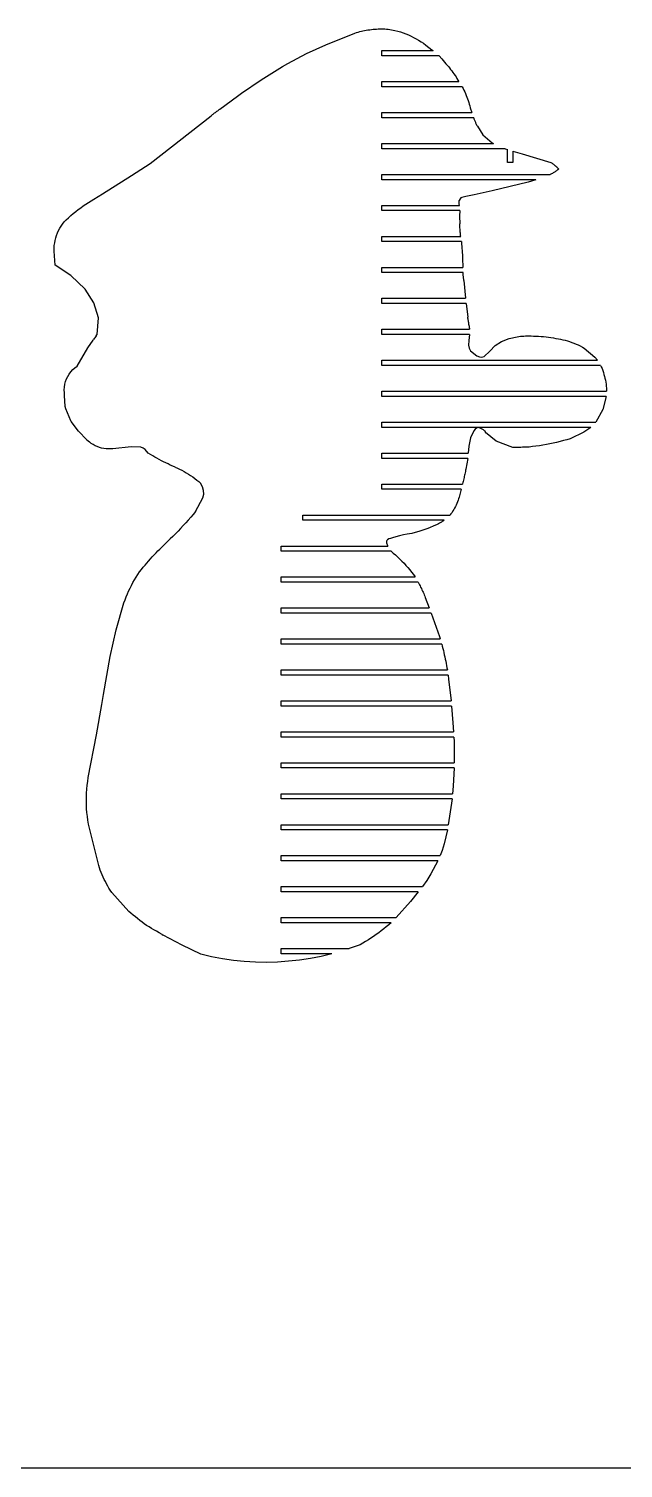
# Model space of a CAD drawing. Extents: x -170 to 170, y -270 to 270.
# Drawn here: x -97.6 to -54.4, y -270.1 to -165.5 of the extents above; entities that cross this region are included whole.
import ezdxf

# ---------------------------------------------------------------- set-up
doc = ezdxf.new("R2010")
doc.units = 0
doc.header["$MEASUREMENT"] = 0
doc.layers.get('0').update_dxf_attribs({"linetype": 'CONTINUOUS'})

msp = doc.modelspace()

# ---------------------------------------------------------------- linework, layer by layer
for p, q in [((-76.02, -166.66), (-73.92, -165.82)), ((-73.92, -165.82), (-73.81, -165.78)), ((-73.81, -165.78), (-73.69, -165.74)), ((-73.69, -165.74), (-73.57, -165.71)), ((-73.57, -165.71), (-73.45, -165.68)), ((-73.45, -165.68), (-73.33, -165.65)), ((-73.33, -165.65), (-73.21, -165.63)), ((-73.21, -165.63), (-73.09, -165.6)), ((-73.09, -165.6), (-72.97, -165.58)), ((-72.97, -165.58), (-72.84, -165.57)), ((-72.84, -165.57), (-72.72, -165.55)), ((-72.72, -165.55), (-72.6, -165.54)), ((-72.6, -165.54), (-72.48, -165.54)), ((-72.48, -165.54), (-72.35, -165.52)), ((-72.35, -165.52), (-72.23, -165.51)), ((-72.23, -165.51), (-72.11, -165.51)), ((-72.11, -165.51), (-71.98, -165.5)), ((-71.98, -165.5), (-71.86, -165.51)), ((-71.86, -165.51), (-71.74, -165.51)), ((-71.74, -165.51), (-71.61, -165.52)), ((-71.61, -165.52), (-71.49, -165.53)), ((-71.49, -165.53), (-71.37, -165.55)), ((-71.37, -165.55), (-71.25, -165.57)), ((-71.25, -165.57), (-71.13, -165.6)), ((-71.13, -165.6), (-71.01, -165.63)), ((-71.01, -165.63), (-70.8, -165.68)), ((-70.8, -165.68), (-70.6, -165.73)), ((-70.6, -165.73), (-70.41, -165.8)), ((-70.41, -165.8), (-70.21, -165.87)), ((-70.21, -165.87), (-70.02, -165.95)), ((-70.02, -165.95), (-69.83, -166.04)), ((-69.83, -166.04), (-69.65, -166.13)), ((-69.65, -166.13), (-69.46, -166.23)), ((-69.46, -166.23), (-69.29, -166.33)), ((-78.78, -168.03), (-77.43, -167.3)), ((-77.43, -167.3), (-76.02, -166.66)), ((-71.96, -167.47), (-71.96, -167.09)), ((-71.96, -167.09), (-68.24, -167.09)), ((-69.29, -166.33), (-69.11, -166.45)), ((-69.11, -166.45), (-68.94, -166.56)), ((-68.94, -166.56), (-68.77, -166.69)), ((-68.77, -166.69), (-68.32, -167.03)), ((-68.32, -167.03), (-68.24, -167.09)), ((-80.73, -169.21), (-79.17, -168.25)), ((-79.17, -168.25), (-78.78, -168.03)), ((-67.8, -167.47), (-71.96, -167.47)), ((-67.8, -167.47), (-67.61, -167.68)), ((-67.61, -167.68), (-67.3, -168.05)), ((-67.3, -168.05), (-67.21, -168.15)), ((-67.21, -168.15), (-67.12, -168.25)), ((-67.12, -168.25), (-67.04, -168.35)), ((-67.04, -168.35), (-66.96, -168.46)), ((-82.15, -170.17), (-80.73, -169.21)), ((-71.96, -169.72), (-71.96, -169.34)), ((-71.96, -169.34), (-66.36, -169.34)), ((-66.96, -168.46), (-66.88, -168.56)), ((-66.88, -168.56), (-66.8, -168.67)), ((-66.8, -168.67), (-66.72, -168.78)), ((-66.72, -168.78), (-66.64, -168.89)), ((-66.64, -168.89), (-66.57, -169)), ((-66.57, -169), (-66.5, -169.11)), ((-66.5, -169.11), (-66.43, -169.23)), ((-66.43, -169.23), (-66.36, -169.34)), ((-83.73, -171.34), (-82.46, -170.4)), ((-82.46, -170.4), (-82.15, -170.17)), ((-66.12, -169.72), (-71.96, -169.72)), ((-66.12, -169.72), (-66.06, -169.84)), ((-66.06, -169.84), (-66, -169.96)), ((-66, -169.96), (-65.94, -170.09)), ((-65.94, -170.09), (-65.89, -170.21)), ((-65.89, -170.21), (-65.83, -170.34)), ((-65.83, -170.34), (-65.78, -170.47)), ((-65.78, -170.47), (-65.74, -170.59)), ((-84.05, -171.58), (-84, -171.54)), ((-84, -171.54), (-83.95, -171.5)), ((-83.95, -171.5), (-83.89, -171.46)), ((-83.89, -171.46), (-83.84, -171.42)), ((-83.84, -171.42), (-83.79, -171.38)), ((-83.79, -171.38), (-83.73, -171.34)), ((-65.74, -170.59), (-65.69, -170.72)), ((-65.69, -170.72), (-65.65, -170.85)), ((-65.65, -170.85), (-65.61, -170.98)), ((-65.61, -170.98), (-65.57, -171.11)), ((-65.57, -171.11), (-65.53, -171.24)), ((-65.53, -171.24), (-65.41, -171.59)), ((-88.8, -175.29), (-84.37, -171.82)), ((-84.37, -171.82), (-84.32, -171.78)), ((-84.32, -171.78), (-84.27, -171.74)), ((-84.27, -171.74), (-84.21, -171.7)), ((-84.21, -171.7), (-84.16, -171.66)), ((-84.16, -171.66), (-84.11, -171.62)), ((-84.11, -171.62), (-84.05, -171.58)), ((-71.96, -171.97), (-71.96, -171.59)), ((-71.96, -171.59), (-65.41, -171.59)), ((-65.28, -171.97), (-71.96, -171.97)), ((-65.26, -172.02), (-65.28, -171.97)), ((-65.25, -172.07), (-65.26, -172.02)), ((-65.23, -172.12), (-65.25, -172.07)), ((-65.21, -172.17), (-65.23, -172.12)), ((-65.19, -172.22), (-65.21, -172.17)), ((-65.16, -172.27), (-65.19, -172.22)), ((-65.14, -172.32), (-65.16, -172.27)), ((-65.12, -172.37), (-65.14, -172.32)), ((-65.1, -172.42), (-65.12, -172.37)), ((-65.07, -172.47), (-65.1, -172.42)), ((-65.05, -172.52), (-65.07, -172.47)), ((-65.02, -172.57), (-65.05, -172.52)), ((-65.02, -172.57), (-64.62, -173.21)), ((-64.62, -173.21), (-63.94, -173.78)), ((-71.96, -174.22), (-71.96, -173.84)), ((-71.96, -173.84), (-63.84, -173.84)), ((-63.01, -174.22), (-71.96, -174.22)), ((-63.94, -173.78), (-63.84, -173.84)), ((-63.01, -174.22), (-62.82, -174.28)), ((-62.82, -175.21), (-62.82, -174.28)), ((-62.45, -174.4), (-62.45, -175.21)), ((-62.45, -174.4), (-61.77, -174.59)), ((-61.77, -174.59), (-59.69, -175.21)), ((-90.15, -176.17), (-88.8, -175.29)), ((-62.45, -175.21), (-62.82, -175.21)), ((-59.69, -175.21), (-59.64, -175.24)), ((-59.64, -175.24), (-59.58, -175.28)), ((-59.58, -175.28), (-59.53, -175.31)), ((-59.53, -175.31), (-59.48, -175.35)), ((-59.48, -175.35), (-59.43, -175.39)), ((-59.43, -175.39), (-59.38, -175.43)), ((-59.38, -175.43), (-59.33, -175.47)), ((-59.33, -175.47), (-59.28, -175.51)), ((-59.28, -175.51), (-59.24, -175.56)), ((-59.24, -175.56), (-59.19, -175.61)), ((-59.19, -175.61), (-59.15, -175.66)), ((-59.11, -175.71), (-59.16, -175.75)), ((-59.15, -175.66), (-59.11, -175.71)), ((-92.27, -177.49), (-90.15, -176.17)), ((-71.96, -176.09), (-59.74, -176.09)), ((-71.96, -176.47), (-71.96, -176.09)), ((-60.77, -176.47), (-71.96, -176.47)), ((-61.33, -176.64), (-63.95, -177.27)), ((-60.77, -176.47), (-61.33, -176.64)), ((-59.68, -176.07), (-59.74, -176.09)), ((-59.63, -176.04), (-59.68, -176.07)), ((-59.57, -176.01), (-59.63, -176.04)), ((-59.52, -175.98), (-59.57, -176.01)), ((-59.46, -175.95), (-59.52, -175.98)), ((-59.41, -175.92), (-59.46, -175.95)), ((-59.36, -175.89), (-59.41, -175.92)), ((-59.31, -175.86), (-59.36, -175.89)), ((-59.26, -175.82), (-59.31, -175.86)), ((-59.21, -175.78), (-59.26, -175.82)), ((-59.16, -175.75), (-59.21, -175.78)), ((-92.89, -177.89), (-92.27, -177.49)), ((-66.21, -177.8), (-66.26, -177.85)), ((-66.14, -177.76), (-66.21, -177.8)), ((-65.85, -177.68), (-66.14, -177.76)), ((-65.25, -177.56), (-65.85, -177.68)), ((-63.95, -177.27), (-65.25, -177.56)), ((-94.38, -178.93), (-94.2, -178.78)), ((-94.2, -178.78), (-94.02, -178.64)), ((-94.02, -178.64), (-93.84, -178.51)), ((-93.84, -178.51), (-93.66, -178.38)), ((-93.66, -178.38), (-93.47, -178.25)), ((-93.47, -178.25), (-93.28, -178.12)), ((-93.28, -178.12), (-93.09, -178)), ((-93.09, -178), (-92.89, -177.89)), ((-71.96, -178.72), (-71.96, -178.34)), ((-71.96, -178.34), (-66.32, -178.34)), ((-66.3, -178.72), (-71.96, -178.72)), ((-66.34, -178.01), (-66.33, -177.98)), ((-66.34, -178.04), (-66.34, -178.01)), ((-66.34, -178.07), (-66.34, -178.04)), ((-66.34, -178.1), (-66.34, -178.07)), ((-66.34, -178.13), (-66.34, -178.1)), ((-66.34, -178.16), (-66.34, -178.13)), ((-66.34, -178.19), (-66.34, -178.16)), ((-66.34, -178.22), (-66.34, -178.19)), ((-66.33, -178.25), (-66.34, -178.22)), ((-66.26, -177.85), (-66.33, -177.98)), ((-66.33, -178.28), (-66.33, -178.25)), ((-66.32, -178.31), (-66.33, -178.28)), ((-66.32, -178.34), (-66.32, -178.31)), ((-66.3, -178.72), (-66.31, -179.11)), ((-95.36, -180), (-95.27, -179.84)), ((-95.27, -179.84), (-95.17, -179.69)), ((-95.17, -179.69), (-95.05, -179.54)), ((-95.05, -179.54), (-94.89, -179.38)), ((-94.89, -179.38), (-94.72, -179.23)), ((-94.72, -179.23), (-94.55, -179.07)), ((-94.55, -179.07), (-94.38, -178.93)), ((-66.31, -179.11), (-66.3, -179.67)), ((-66.3, -179.75), (-66.3, -179.67)), ((-66.29, -179.82), (-66.3, -179.75)), ((-66.29, -179.9), (-66.29, -179.82)), ((-66.29, -179.98), (-66.29, -179.9)), ((-95.73, -181.06), (-95.69, -180.88)), ((-95.69, -180.88), (-95.65, -180.69)), ((-95.65, -180.69), (-95.59, -180.52)), ((-95.59, -180.52), (-95.53, -180.34)), ((-95.53, -180.34), (-95.45, -180.17)), ((-95.45, -180.17), (-95.36, -180)), ((-71.96, -180.97), (-71.96, -180.59)), ((-71.96, -180.59), (-66.23, -180.59)), ((-66.28, -180.06), (-66.29, -179.98)), ((-66.27, -180.13), (-66.28, -180.06)), ((-66.27, -180.21), (-66.27, -180.13)), ((-66.26, -180.29), (-66.27, -180.21)), ((-66.25, -180.36), (-66.26, -180.29)), ((-66.25, -180.44), (-66.25, -180.36)), ((-66.24, -180.52), (-66.25, -180.44)), ((-66.23, -180.59), (-66.24, -180.52)), ((-95.78, -181.62), (-95.77, -181.43)), ((-95.78, -181.67), (-95.78, -181.62)), ((-95.7, -182.68), (-95.78, -181.67)), ((-95.77, -181.43), (-95.76, -181.24)), ((-95.76, -181.24), (-95.73, -181.06)), ((-66.18, -180.97), (-71.96, -180.97)), ((-66.18, -180.97), (-66.17, -181.08)), ((-66.17, -181.08), (-66.1, -182.01)), ((-66.1, -182.01), (-66.1, -182.24)), ((-94.56, -183.42), (-95.7, -182.68)), ((-71.96, -183.22), (-71.96, -182.84)), ((-71.96, -182.84), (-66.08, -182.84)), ((-66.1, -182.24), (-66.08, -182.77)), ((-66.08, -182.77), (-66.08, -182.84)), ((-93.53, -184.42), (-94.56, -183.42)), ((-66.06, -183.22), (-71.96, -183.22)), ((-66.06, -183.27), (-66.06, -183.22)), ((-66.05, -183.32), (-66.06, -183.27)), ((-66.05, -183.37), (-66.05, -183.32)), ((-66.04, -183.41), (-66.05, -183.37)), ((-66.04, -183.46), (-66.04, -183.41)), ((-66.03, -183.51), (-66.04, -183.46)), ((-66.03, -183.56), (-66.03, -183.51)), ((-66.02, -183.61), (-66.03, -183.56)), ((-66.02, -183.66), (-66.02, -183.61)), ((-66.01, -183.71), (-66.02, -183.66)), ((-66.01, -183.76), (-66.01, -183.71)), ((-66, -183.8), (-66.01, -183.76)), ((-66, -183.8), (-65.88, -185.09)), ((-92.89, -185.41), (-93.53, -184.42)), ((-71.96, -185.09), (-65.88, -185.09)), ((-71.96, -185.47), (-71.96, -185.09)), ((-92.56, -186.52), (-92.89, -185.41)), ((-65.84, -185.47), (-71.96, -185.47)), ((-65.84, -185.47), (-65.71, -186.47)), ((-92.65, -187.71), (-92.56, -186.52)), ((-65.7, -186.53), (-65.71, -186.47)), ((-65.69, -186.6), (-65.7, -186.53)), ((-65.68, -186.67), (-65.69, -186.6)), ((-65.67, -186.73), (-65.68, -186.67)), ((-65.66, -186.8), (-65.67, -186.73)), ((-65.65, -186.87), (-65.66, -186.8)), ((-65.64, -186.93), (-65.65, -186.87)), ((-65.63, -187), (-65.64, -186.93)), ((-65.62, -187.06), (-65.63, -187)), ((-65.6, -187.13), (-65.62, -187.06)), ((-65.59, -187.2), (-65.6, -187.13)), ((-65.58, -187.26), (-65.59, -187.2)), ((-93.32, -188.7), (-92.93, -188.12)), ((-92.93, -188.12), (-92.91, -188.09)), ((-92.86, -188.02), (-92.91, -188.09)), ((-92.86, -188.02), (-92.82, -187.95)), ((-92.77, -187.88), (-92.82, -187.95)), ((-92.72, -187.81), (-92.77, -187.88)), ((-92.72, -187.81), (-92.67, -187.74)), ((-92.67, -187.74), (-92.65, -187.71)), ((-71.96, -187.34), (-65.58, -187.34)), ((-71.96, -187.72), (-71.96, -187.34)), ((-65.6, -187.72), (-71.96, -187.72)), ((-65.65, -188.16), (-65.67, -188.5)), ((-65.6, -187.72), (-65.65, -188.16)), ((-65.58, -187.26), (-65.58, -187.34)), ((-63.72, -188.53), (-63.27, -188.22)), ((-63.27, -188.22), (-62.7, -188.02)), ((-62.7, -188.02), (-62.59, -187.99)), ((-62.59, -187.99), (-62.47, -187.96)), ((-62.47, -187.96), (-62.36, -187.93)), ((-62.36, -187.93), (-62.24, -187.91)), ((-62.24, -187.91), (-62.12, -187.88)), ((-62.12, -187.88), (-62.01, -187.87)), ((-62.01, -187.87), (-61.89, -187.85)), ((-61.89, -187.85), (-61.77, -187.84)), ((-61.77, -187.84), (-61.65, -187.83)), ((-61.65, -187.83), (-61.53, -187.82)), ((-61.53, -187.82), (-61.41, -187.82)), ((-61.41, -187.82), (-61.3, -187.82)), ((-61.3, -187.82), (-61.11, -187.82)), ((-61.11, -187.82), (-60.93, -187.83)), ((-60.93, -187.83), (-60.75, -187.83)), ((-60.75, -187.83), (-60.57, -187.84)), ((-60.57, -187.84), (-60.39, -187.86)), ((-60.39, -187.86), (-60.21, -187.87)), ((-60.21, -187.87), (-60.03, -187.89)), ((-60.03, -187.89), (-59.85, -187.91)), ((-59.85, -187.91), (-59.67, -187.94)), ((-59.67, -187.94), (-59.49, -187.97)), ((-59.49, -187.97), (-59.31, -188)), ((-59.31, -188), (-59.13, -188.03)), ((-59.13, -188.03), (-58.97, -188.06)), ((-58.97, -188.06), (-58.8, -188.1)), ((-58.8, -188.1), (-58.64, -188.14)), ((-58.64, -188.14), (-58.48, -188.19)), ((-58.48, -188.19), (-58.32, -188.24)), ((-58.32, -188.24), (-58.16, -188.29)), ((-94.11, -190.01), (-93.32, -188.7)), ((-65.67, -188.5), (-65.62, -188.71)), ((-65.62, -188.71), (-65.51, -188.91)), ((-65.51, -188.91), (-65.05, -189.28)), ((-65.05, -189.28), (-64.87, -189.35)), ((-64.69, -189.37), (-64.53, -189.32)), ((-64.53, -189.32), (-64.12, -188.94)), ((-64.12, -188.94), (-63.72, -188.53)), ((-58.16, -188.29), (-58, -188.35)), ((-58, -188.35), (-57.85, -188.41)), ((-57.85, -188.41), (-57.7, -188.48)), ((-57.7, -188.48), (-57.54, -188.55)), ((-57.54, -188.55), (-57.39, -188.63)), ((-57.39, -188.63), (-57.25, -188.71)), ((-57.25, -188.71), (-56.48, -189.36)), ((-94.56, -190.43), (-94.42, -190.27)), ((-94.42, -190.27), (-94.27, -190.13)), ((-94.27, -190.13), (-94.11, -190.01)), ((-71.96, -189.97), (-71.96, -189.59)), ((-71.96, -189.59), (-56.28, -189.59)), ((-56.06, -189.97), (-71.96, -189.97)), ((-64.87, -189.35), (-64.69, -189.37)), ((-56.48, -189.36), (-56.28, -189.59)), ((-56.06, -189.97), (-56.02, -190.07)), ((-56.02, -190.07), (-55.96, -190.2)), ((-55.96, -190.2), (-55.91, -190.34)), ((-55.91, -190.34), (-55.86, -190.48)), ((-95.02, -191.54), (-94.99, -191.34)), ((-94.99, -191.34), (-94.94, -191.14)), ((-94.94, -191.14), (-94.87, -190.95)), ((-94.87, -190.95), (-94.78, -190.77)), ((-94.78, -190.77), (-94.68, -190.59)), ((-94.68, -190.59), (-94.56, -190.43)), ((-55.86, -190.48), (-55.82, -190.62)), ((-55.82, -190.62), (-55.78, -190.76)), ((-55.78, -190.76), (-55.75, -190.9)), ((-55.75, -190.9), (-55.72, -191.04)), ((-55.72, -191.04), (-55.69, -191.19)), ((-55.69, -191.19), (-55.67, -191.33)), ((-55.67, -191.33), (-55.65, -191.47)), ((-95.04, -191.75), (-95.02, -191.54)), ((-95.03, -191.95), (-95.04, -191.75)), ((-95.01, -192.15), (-95.03, -191.95)), ((-94.97, -192.95), (-95.01, -192.15)), ((-71.96, -192.22), (-71.96, -191.84)), ((-71.96, -191.84), (-55.63, -191.84)), ((-55.67, -192.22), (-71.96, -192.22)), ((-55.67, -192.22), (-55.89, -193.18)), ((-55.65, -191.47), (-55.64, -191.62)), ((-55.64, -191.62), (-55.63, -191.76)), ((-55.63, -191.76), (-55.63, -191.84)), ((-94.93, -193.13), (-94.97, -192.95)), ((-94.55, -194), (-94.93, -193.13)), ((-55.89, -193.18), (-56.41, -194.09)), ((-94.54, -194.03), (-94.55, -194)), ((-94.01, -194.74), (-94.54, -194.03)), ((-71.96, -194.09), (-56.41, -194.09)), ((-71.96, -194.47), (-71.96, -194.09)), ((-56.78, -194.47), (-71.96, -194.47)), ((-65.09, -194.52), (-65.19, -194.61)), ((-65.03, -194.49), (-65.09, -194.52)), ((-64.96, -194.48), (-65.03, -194.49)), ((-64.82, -194.52), (-64.96, -194.48)), ((-64.58, -194.65), (-64.82, -194.52)), ((-56.78, -194.47), (-57.28, -194.82)), ((-93.4, -195.38), (-94.01, -194.74)), ((-93.4, -195.38), (-93.21, -195.53)), ((-93.08, -195.63), (-93.21, -195.53)), ((-65.51, -195.23), (-65.64, -195.83)), ((-65.27, -194.72), (-65.51, -195.23)), ((-65.19, -194.61), (-65.27, -194.72)), ((-64.58, -194.65), (-64.56, -194.66)), ((-64.56, -194.66), (-64.54, -194.67)), ((-64.54, -194.67), (-64.52, -194.69)), ((-64.52, -194.69), (-64.51, -194.7)), ((-64.51, -194.7), (-64.49, -194.72)), ((-64.49, -194.72), (-64.48, -194.73)), ((-64.48, -194.73), (-64.47, -194.75)), ((-64.47, -194.75), (-64.46, -194.77)), ((-64.46, -194.77), (-64.45, -194.79)), ((-64.45, -194.79), (-64.44, -194.81)), ((-64.44, -194.81), (-64.44, -194.83)), ((-64.44, -194.83), (-64.43, -194.85)), ((-63.66, -195.48), (-64.43, -194.85)), ((-62.43, -195.93), (-63.66, -195.48)), ((-59.26, -195.56), (-59.51, -195.61)), ((-59.01, -195.5), (-59.26, -195.56)), ((-58.76, -195.43), (-59.01, -195.5)), ((-58.52, -195.37), (-58.76, -195.43)), ((-58.27, -195.3), (-58.52, -195.37)), ((-57.28, -194.82), (-58.27, -195.3)), ((-92.94, -195.72), (-93.08, -195.63)), ((-92.79, -195.8), (-92.94, -195.72)), ((-92.64, -195.86), (-92.79, -195.8)), ((-92.48, -195.92), (-92.64, -195.86)), ((-92.32, -195.97), (-92.48, -195.92)), ((-92.16, -196.01), (-92.32, -195.97)), ((-92, -196.03), (-92.16, -196.01)), ((-91.83, -196.04), (-92, -196.03)), ((-91.66, -196.04), (-91.83, -196.04)), ((-91.5, -196.04), (-91.66, -196.04)), ((-90.17, -195.88), (-91.5, -196.04)), ((-89.47, -195.91), (-90.17, -195.88)), ((-89.31, -195.98), (-89.47, -195.91)), ((-89.17, -196.08), (-89.31, -195.98)), ((-88.93, -196.34), (-89.17, -196.08)), ((-88.77, -196.44), (-88.93, -196.34)), ((-88.61, -196.53), (-88.77, -196.44)), ((-88.46, -196.63), (-88.61, -196.53)), ((-88.3, -196.71), (-88.46, -196.63)), ((-71.96, -196.34), (-65.68, -196.34)), ((-71.96, -196.72), (-71.96, -196.34)), ((-65.64, -195.83), (-65.68, -196.34)), ((-62.33, -195.92), (-62.43, -195.93)), ((-62.24, -195.92), (-62.33, -195.92)), ((-62.14, -195.92), (-62.24, -195.92)), ((-62.04, -195.92), (-62.14, -195.92)), ((-61.94, -195.92), (-62.04, -195.92)), ((-61.85, -195.92), (-61.94, -195.92)), ((-61.75, -195.91), (-61.85, -195.92)), ((-61.65, -195.91), (-61.75, -195.91)), ((-61.55, -195.91), (-61.65, -195.91)), ((-61.46, -195.91), (-61.55, -195.91)), ((-61.36, -195.9), (-61.46, -195.91)), ((-61.26, -195.9), (-61.36, -195.9)), ((-61.01, -195.87), (-61.26, -195.9)), ((-60.76, -195.84), (-61.01, -195.87)), ((-60.51, -195.8), (-60.76, -195.84)), ((-60.25, -195.76), (-60.51, -195.8)), ((-60, -195.71), (-60.25, -195.76)), ((-59.75, -195.67), (-60, -195.71)), ((-59.51, -195.61), (-59.75, -195.67)), ((-88.14, -196.8), (-88.3, -196.71)), ((-87.98, -196.89), (-88.14, -196.8)), ((-87.82, -196.97), (-87.98, -196.89)), ((-87.65, -197.05), (-87.82, -196.97)), ((-87.49, -197.13), (-87.65, -197.05)), ((-87.33, -197.21), (-87.49, -197.13)), ((-87.16, -197.28), (-87.33, -197.21)), ((-86.99, -197.35), (-87.16, -197.28)), ((-86.99, -197.35), (-86.82, -197.43)), ((-86.82, -197.43), (-86.66, -197.51)), ((-86.66, -197.51), (-86.49, -197.59)), ((-86.49, -197.59), (-86.33, -197.68)), ((-86.33, -197.68), (-86.17, -197.77)), ((-65.71, -196.72), (-71.96, -196.72)), ((-65.89, -197.68), (-65.91, -197.77)), ((-65.87, -197.59), (-65.89, -197.68)), ((-65.85, -197.5), (-65.87, -197.59)), ((-65.71, -196.72), (-65.85, -197.5)), ((-86.17, -197.77), (-86.01, -197.87)), ((-86.01, -197.87), (-85.86, -197.97)), ((-85.86, -197.97), (-85.7, -198.07)), ((-85.7, -198.07), (-85.55, -198.18)), ((-85.55, -198.18), (-85.41, -198.3)), ((-85.41, -198.3), (-85.27, -198.41)), ((-85.27, -198.41), (-85.13, -198.53)), ((-84.99, -198.78), (-85.13, -198.53)), ((-71.96, -198.97), (-71.96, -198.59)), ((-71.96, -198.59), (-66.1, -198.59)), ((-66.09, -198.57), (-66.1, -198.59)), ((-66.07, -198.48), (-66.09, -198.57)), ((-66.05, -198.39), (-66.07, -198.48)), ((-66.03, -198.3), (-66.05, -198.39)), ((-66.01, -198.21), (-66.03, -198.3)), ((-65.99, -198.12), (-66.01, -198.21)), ((-65.97, -198.04), (-65.99, -198.12)), ((-65.95, -197.95), (-65.97, -198.04)), ((-65.93, -197.86), (-65.95, -197.95)), ((-65.91, -197.77), (-65.93, -197.86)), ((-85.5, -200.59), (-84.97, -199.6)), ((-84.92, -199.05), (-84.99, -198.78)), ((-84.97, -199.6), (-84.9, -199.33)), ((-84.9, -199.33), (-84.92, -199.05)), ((-66.2, -198.97), (-71.96, -198.97)), ((-66.42, -199.77), (-66.46, -199.88)), ((-66.39, -199.65), (-66.42, -199.77)), ((-66.35, -199.53), (-66.39, -199.65)), ((-66.2, -198.97), (-66.35, -199.53)), ((-85.67, -200.8), (-85.85, -201)), ((-85.5, -200.59), (-85.67, -200.8)), ((-66.94, -200.75), (-67.01, -200.84)), ((-66.86, -200.65), (-66.94, -200.75)), ((-66.8, -200.54), (-66.86, -200.65)), ((-66.73, -200.44), (-66.8, -200.54)), ((-66.67, -200.33), (-66.73, -200.44)), ((-66.61, -200.22), (-66.67, -200.33)), ((-66.56, -200.11), (-66.61, -200.22)), ((-66.51, -200), (-66.56, -200.11)), ((-66.46, -199.88), (-66.51, -200)), ((-86.58, -201.81), (-86.76, -202)), ((-86.39, -201.61), (-86.58, -201.81)), ((-86.21, -201.41), (-86.39, -201.61)), ((-86.03, -201.21), (-86.21, -201.41)), ((-85.85, -201), (-86.03, -201.21)), ((-77.71, -201.22), (-77.71, -200.84)), ((-77.71, -200.84), (-67.01, -200.84)), ((-67.43, -201.22), (-77.71, -201.22)), ((-68.61, -201.82), (-69.2, -202.02)), ((-68.05, -201.57), (-68.61, -201.82)), ((-68, -201.55), (-68.05, -201.57)), ((-67.94, -201.52), (-68, -201.55)), ((-67.89, -201.5), (-67.94, -201.52)), ((-67.84, -201.47), (-67.89, -201.5)), ((-67.78, -201.44), (-67.84, -201.47)), ((-67.73, -201.41), (-67.78, -201.44)), ((-67.68, -201.38), (-67.73, -201.41)), ((-67.63, -201.35), (-67.68, -201.38)), ((-67.58, -201.32), (-67.63, -201.35)), ((-67.53, -201.29), (-67.58, -201.32)), ((-67.48, -201.25), (-67.53, -201.29)), ((-67.43, -201.22), (-67.48, -201.25)), ((-87.53, -202.77), (-87.73, -202.95)), ((-87.34, -202.58), (-87.53, -202.77)), ((-87.14, -202.39), (-87.34, -202.58)), ((-86.95, -202.2), (-87.14, -202.39)), ((-86.76, -202), (-86.95, -202.2)), ((-71.61, -202.73), (-71.62, -202.78)), ((-71.62, -202.78), (-71.61, -202.85)), ((-71.59, -202.68), (-71.61, -202.73)), ((-71.61, -202.85), (-71.54, -203.06)), ((-71.55, -202.64), (-71.59, -202.68)), ((-71.45, -202.58), (-71.55, -202.64)), ((-71.34, -202.54), (-71.45, -202.58)), ((-71.12, -202.48), (-71.34, -202.54)), ((-70.68, -202.35), (-71.12, -202.48)), ((-70.39, -202.27), (-70.68, -202.35)), ((-70.11, -202.22), (-70.39, -202.27)), ((-69.78, -202.17), (-70.11, -202.22)), ((-69.2, -202.02), (-69.78, -202.17)), ((-88.78, -204.03), (-88.64, -203.88)), ((-88.64, -203.88), (-88.51, -203.73)), ((-88.51, -203.73), (-88.37, -203.59)), ((-88.37, -203.59), (-88.23, -203.45)), ((-88.23, -203.45), (-88.09, -203.31)), ((-88.09, -203.31), (-87.95, -203.17)), ((-87.95, -203.17), (-87.8, -203.03)), ((-87.8, -203.03), (-87.73, -202.95)), ((-79.28, -203.09), (-71.53, -203.09)), ((-79.28, -203.47), (-79.28, -203.09)), ((-71.29, -203.47), (-79.28, -203.47)), ((-71.54, -203.06), (-71.53, -203.09)), ((-71.29, -203.47), (-71.13, -203.6)), ((-71.13, -203.6), (-70.97, -203.74)), ((-70.97, -203.74), (-70.81, -203.89)), ((-70.81, -203.89), (-70.65, -204.04)), ((-89.69, -205.16), (-89.56, -204.97)), ((-89.56, -204.97), (-89.43, -204.79)), ((-89.43, -204.79), (-89.3, -204.63)), ((-89.3, -204.63), (-89.17, -204.48)), ((-89.17, -204.48), (-89.04, -204.33)), ((-89.04, -204.33), (-88.91, -204.18)), ((-88.91, -204.18), (-88.78, -204.03)), ((-70.65, -204.04), (-70.5, -204.19)), ((-70.5, -204.19), (-70.35, -204.34)), ((-70.35, -204.34), (-70.21, -204.5)), ((-70.21, -204.5), (-70.07, -204.66)), ((-70.07, -204.66), (-69.93, -204.83)), ((-69.93, -204.83), (-69.8, -205)), ((-69.8, -205), (-69.67, -205.17)), ((-90.26, -206.15), (-90.15, -205.95)), ((-90.15, -205.95), (-90.05, -205.75)), ((-90.05, -205.75), (-89.93, -205.55)), ((-89.93, -205.55), (-89.81, -205.35)), ((-89.81, -205.35), (-89.69, -205.16)), ((-79.28, -205.34), (-69.55, -205.34)), ((-79.28, -205.72), (-79.28, -205.34)), ((-69.33, -205.72), (-79.28, -205.72)), ((-69.67, -205.17), (-69.55, -205.34)), ((-69.33, -205.72), (-69.28, -205.81)), ((-69.28, -205.81), (-69.23, -205.9)), ((-69.23, -205.9), (-69.18, -205.99)), ((-69.18, -205.99), (-69.14, -206.08)), ((-90.7, -207.21), (-90.62, -206.99)), ((-90.62, -206.99), (-90.54, -206.78)), ((-90.54, -206.78), (-90.45, -206.57)), ((-90.45, -206.57), (-90.36, -206.36)), ((-90.36, -206.36), (-90.26, -206.15)), ((-69.14, -206.08), (-69.09, -206.18)), ((-69.09, -206.18), (-69.05, -206.27)), ((-69.05, -206.27), (-69.01, -206.36)), ((-69.01, -206.36), (-68.96, -206.45)), ((-68.96, -206.45), (-68.92, -206.55)), ((-68.92, -206.55), (-68.88, -206.64)), ((-68.88, -206.64), (-68.84, -206.74)), ((-68.84, -206.74), (-68.8, -206.83)), ((-68.8, -206.83), (-68.51, -207.59)), ((-91.27, -209.18), (-90.7, -207.21)), ((-79.28, -207.59), (-68.51, -207.59)), ((-79.28, -207.97), (-79.28, -207.59)), ((-68.37, -207.97), (-79.28, -207.97)), ((-68.37, -207.97), (-67.78, -209.67)), ((-91.69, -211.12), (-91.27, -209.18)), ((-79.28, -209.84), (-67.72, -209.84)), ((-79.28, -210.22), (-79.28, -209.84)), ((-67.61, -210.22), (-79.28, -210.22)), ((-67.78, -209.67), (-67.72, -209.84)), ((-67.61, -210.22), (-67.57, -210.37)), ((-92.19, -213.87), (-91.69, -211.12)), ((-67.57, -210.37), (-67.53, -210.53)), ((-67.53, -210.53), (-67.49, -210.68)), ((-67.49, -210.68), (-67.45, -210.84)), ((-67.45, -210.84), (-67.42, -210.99)), ((-67.42, -210.99), (-67.38, -211.15)), ((-67.38, -211.15), (-67.35, -211.31)), ((-79.28, -212.09), (-67.2, -212.09)), ((-79.28, -212.47), (-79.28, -212.09)), ((-67.35, -211.31), (-67.32, -211.46)), ((-67.32, -211.46), (-67.29, -211.62)), ((-67.29, -211.62), (-67.26, -211.78)), ((-67.26, -211.78), (-67.23, -211.94)), ((-67.23, -211.94), (-67.2, -212.09)), ((-67.15, -212.47), (-79.28, -212.47)), ((-67.15, -212.47), (-67.11, -212.76)), ((-67.11, -212.76), (-66.93, -214.34)), ((-92.31, -214.61), (-92.19, -213.87)), ((-79.28, -214.34), (-66.93, -214.34)), ((-79.28, -214.72), (-79.28, -214.34)), ((-92.7, -216.82), (-92.31, -214.61)), ((-66.9, -214.72), (-79.28, -214.72)), ((-66.9, -214.72), (-66.8, -215.95)), ((-66.8, -215.95), (-66.75, -216.59)), ((-93.29, -219.92), (-92.7, -216.82)), ((-79.28, -216.59), (-66.75, -216.59)), ((-79.28, -216.97), (-79.28, -216.59)), ((-66.73, -216.97), (-79.28, -216.97)), ((-66.73, -216.97), (-66.71, -217.3)), ((-66.71, -217.3), (-66.7, -217.74)), ((-66.7, -217.74), (-66.7, -218.84)), ((-79.28, -218.84), (-66.7, -218.84)), ((-79.28, -219.22), (-79.28, -218.84)), ((-66.71, -219.22), (-79.28, -219.22)), ((-66.71, -219.22), (-66.78, -220.53)), ((-93.4, -220.76), (-93.37, -220.48)), ((-93.37, -220.48), (-93.33, -220.2)), ((-93.33, -220.2), (-93.29, -219.92)), ((-66.78, -220.53), (-66.83, -221.09)), ((-93.43, -221.33), (-93.42, -221.05)), ((-93.43, -221.61), (-93.43, -221.33)), ((-93.42, -221.89), (-93.43, -221.61)), ((-93.42, -221.05), (-93.4, -220.76)), ((-79.28, -221.09), (-66.83, -221.09)), ((-79.28, -221.47), (-79.28, -221.09)), ((-66.86, -221.47), (-79.28, -221.47)), ((-66.86, -221.47), (-67.14, -223.34)), ((-93.41, -222.18), (-93.42, -221.89)), ((-93.39, -222.46), (-93.41, -222.18)), ((-93.36, -222.74), (-93.39, -222.46)), ((-93.32, -223.02), (-93.36, -222.74)), ((-93.27, -223.3), (-93.32, -223.02)), ((-92.53, -226.31), (-93.27, -223.3)), ((-79.28, -223.72), (-79.28, -223.34)), ((-79.28, -223.34), (-67.14, -223.34)), ((-67.2, -223.72), (-79.28, -223.72)), ((-67.2, -223.72), (-67.43, -224.74)), ((-67.43, -224.74), (-67.57, -225.21)), ((-79.28, -225.97), (-79.28, -225.59)), ((-79.28, -225.59), (-67.72, -225.59)), ((-67.57, -225.21), (-67.72, -225.59)), ((-92.48, -226.48), (-92.53, -226.31)), ((-92.42, -226.65), (-92.48, -226.48)), ((-92.35, -226.82), (-92.42, -226.65)), ((-92.28, -226.99), (-92.35, -226.82)), ((-67.89, -225.97), (-79.28, -225.97)), ((-68.39, -226.91), (-68.69, -227.39)), ((-67.89, -225.97), (-68.39, -226.91)), ((-92.21, -227.16), (-92.28, -226.99)), ((-92.13, -227.32), (-92.21, -227.16)), ((-92.05, -227.48), (-92.13, -227.32)), ((-91.97, -227.64), (-92.05, -227.48)), ((-91.88, -227.8), (-91.97, -227.64)), ((-91.79, -227.96), (-91.88, -227.8)), ((-91.69, -228.11), (-91.79, -227.96)), ((-79.28, -228.22), (-79.28, -227.84)), ((-79.28, -227.84), (-69.01, -227.84)), ((-68.69, -227.39), (-69.01, -227.84)), ((-91.59, -228.27), (-91.69, -228.11)), ((-90.34, -229.64), (-91.59, -228.27)), ((-69.31, -228.22), (-79.28, -228.22)), ((-69.87, -228.92), (-70.91, -230.09)), ((-69.31, -228.22), (-69.87, -228.92)), ((-90.19, -229.78), (-90.34, -229.64)), ((-90.03, -229.91), (-90.19, -229.78)), ((-89.87, -230.04), (-90.03, -229.91)), ((-89.71, -230.17), (-89.87, -230.04)), ((-79.28, -230.47), (-79.28, -230.09)), ((-79.28, -230.09), (-70.91, -230.09)), ((-89.55, -230.3), (-89.71, -230.17)), ((-89.38, -230.42), (-89.55, -230.3)), ((-89.22, -230.54), (-89.38, -230.42)), ((-89.05, -230.66), (-89.22, -230.54)), ((-88.87, -230.77), (-89.05, -230.66)), ((-88.7, -230.88), (-88.87, -230.77)), ((-88.52, -230.99), (-88.7, -230.88)), ((-88.34, -231.09), (-88.52, -230.99)), ((-88.13, -231.21), (-88.34, -231.09)), ((-71.29, -230.47), (-79.28, -230.47)), ((-72, -231.06), (-72.18, -231.19)), ((-71.82, -230.91), (-72, -231.06)), ((-71.64, -230.77), (-71.82, -230.91)), ((-71.46, -230.62), (-71.64, -230.77)), ((-71.29, -230.47), (-71.46, -230.62)), ((-87.92, -231.33), (-88.13, -231.21)), ((-87.92, -231.33), (-87.84, -231.38)), ((-86.47, -232.09), (-87.84, -231.38)), ((-85.12, -232.76), (-86.47, -232.09)), ((-73.54, -232.06), (-73.98, -232.22)), ((-73.34, -231.95), (-73.54, -232.06)), ((-73.14, -231.83), (-73.34, -231.95)), ((-72.94, -231.71), (-73.14, -231.83)), ((-72.75, -231.59), (-72.94, -231.71)), ((-72.56, -231.46), (-72.75, -231.59)), ((-72.37, -231.33), (-72.56, -231.46)), ((-72.18, -231.19), (-72.37, -231.33)), ((-84.34, -232.94), (-85.12, -232.76)), ((-83.55, -233.09), (-84.34, -232.94)), ((-82.75, -233.2), (-83.55, -233.09)), ((-81.96, -233.29), (-82.75, -233.2)), ((-79.28, -232.72), (-79.28, -232.34)), ((-79.28, -232.34), (-74.33, -232.34)), ((-75.59, -232.72), (-79.28, -232.72)), ((-77.95, -233.18), (-78.75, -233.27)), ((-77.15, -233.06), (-77.95, -233.18)), ((-76.37, -232.91), (-77.15, -233.06)), ((-75.59, -232.72), (-76.37, -232.91)), ((-73.98, -232.22), (-74.33, -232.34)), ((-81.15, -233.33), (-81.96, -233.29)), ((-80.35, -233.35), (-81.15, -233.33)), ((-79.55, -233.33), (-80.35, -233.35)), ((-78.75, -233.27), (-79.55, -233.33)), ((170.49, -270.1), (-170.49, -270.1))]:
    msp.add_line(p, q)

doc.saveas('drawing.dxf')
